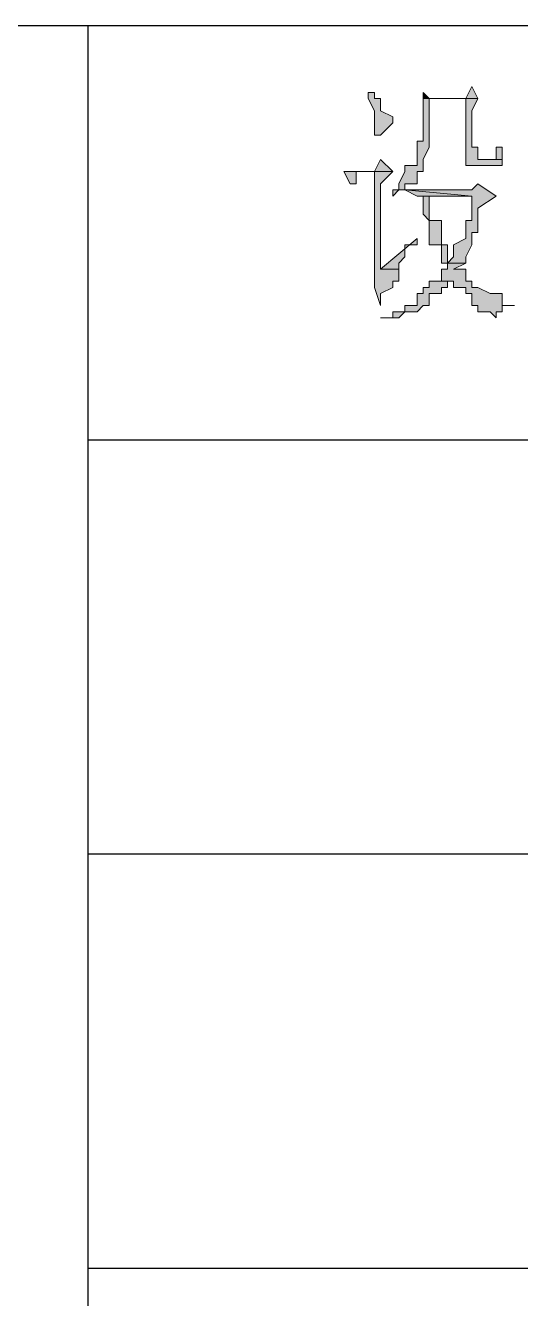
# Model space of a CAD drawing. Header units: millimetres. Extents: x 20 to 821, y 1 to 1134.
# Drawn here: x 555.78 to 570.42, y 1095.98 to 1133.6 of the extents above; entities that cross this region are included whole.
import ezdxf

# ---------------------------------------------------------------- set-up
doc = ezdxf.new("R2010")
doc.units = ezdxf.units.MM
doc.layers.add('1', color=7, linetype='Continuous')

msp = doc.modelspace()

# ---------------------------------------------------------------- hatches: boundary and pattern name
h = msp.add_hatch(color=0)
h.dxf.hatch_style = 2
h.paths.add_polyline_path([(565.92, 1131.621732), (565.92, 1131.441732), (566.1, 1131.081732), (566.1, 1130.361732), (566.28, 1130.361732), (566.64, 1130.721732), (566.64, 1130.901732), (566.28, 1131.081732), (566.28, 1131.441732), (566.1, 1131.441732), (566.1, 1131.621732)])
h = msp.add_hatch(color=0)
h.dxf.hatch_style = 2
h.paths.add_polyline_path([(568.98, 1131.801732), (568.8, 1131.441732), (567.54, 1131.441732), (567.54, 1131.081732), (567.54, 1130.181732), (567.36, 1130.181732), (567.36, 1129.461732), (567, 1129.461732), (567, 1129.281732), (566.82, 1128.921732), (566.82, 1128.741732), (566.64, 1128.741732), (566.64, 1128.561732), (566.82, 1128.741732), (567, 1128.741732), (567, 1128.921732), (567.36, 1128.921732), (567.36, 1129.281732), (567.54, 1129.281732), (567.54, 1129.461732), (567.54, 1129.641732), (567.72, 1130.001732), (567.72, 1131.441732), (568.8, 1131.441732), (569.16, 1131.441732)])
h = msp.add_hatch(color=0)
h.dxf.hatch_style = 2
h.paths.add_polyline_path([(567.54, 1131.621732), (567.54, 1131.441732), (567.72, 1131.441732)])
h = msp.add_hatch(color=0)
h.dxf.hatch_style = 2
h.paths.add_polyline_path([(569.16, 1131.441732), (568.8, 1131.441732), (568.8, 1130.001732), (568.8, 1129.461732), (568.98, 1129.461732), (569.88, 1129.461732), (569.88, 1129.641732), (569.16, 1129.641732), (569.16, 1130.001732), (568.98, 1130.001732), (568.98, 1131.081732)])
h = msp.add_hatch(color=0)
h.dxf.hatch_style = 2
h.paths.add_polyline_path([(569.7, 1130.001732), (569.7, 1129.641732), (569.52, 1129.641732), (569.16, 1129.641732), (569.88, 1129.641732), (569.88, 1130.001732)])
h = msp.add_hatch(color=0)
h.dxf.hatch_style = 2
h.paths.add_polyline_path([(566.28, 1129.641732), (566.1, 1129.281732), (565.2, 1129.281732), (565.38, 1128.921732), (565.56, 1128.921732), (565.56, 1129.281732), (566.64, 1129.281732)])
h = msp.add_hatch(color=0)
h.dxf.hatch_style = 2
h.paths.add_polyline_path([(566.64, 1129.281732), (566.1, 1129.281732), (566.1, 1126.401732), (566.1, 1125.861732), (566.28, 1125.321732), (566.28, 1125.681732), (566.64, 1125.861732), (566.64, 1126.041732), (566.82, 1126.041732), (566.82, 1126.401732), (566.28, 1126.401732), (566.28, 1128.921732)])
h = msp.add_hatch(color=0)
h.dxf.hatch_style = 2
h.paths.add_polyline_path([(569.16, 1128.921732), (568.98, 1128.741732), (567, 1128.741732), (568.98, 1128.561732), (568.98, 1127.841732), (568.8, 1127.841732), (568.8, 1127.301732), (568.44, 1127.121732), (568.44, 1126.761732), (568.26, 1126.581732), (568.8, 1126.581732), (568.8, 1126.761732), (568.98, 1127.121732), (568.98, 1127.481732), (569.16, 1127.481732), (569.16, 1127.841732), (569.16, 1128.021732), (569.16, 1128.201732), (569.7, 1128.561732)])
h = msp.add_hatch(color=0)
h.dxf.hatch_style = 2
h.paths.add_polyline_path([(567, 1128.741732), (567.36, 1128.561732), (568.98, 1128.561732)])
h = msp.add_hatch(color=0)
h.dxf.hatch_style = 2
h.paths.add_polyline_path([(567.72, 1128.561732), (567.54, 1128.561732), (567.54, 1128.201732), (567.54, 1128.021732), (567.72, 1127.841732), (567.72, 1127.121732), (568.08, 1127.121732), (568.08, 1126.581732), (568.26, 1126.581732), (568.26, 1126.401732), (568.08, 1126.401732), (568.08, 1126.041732), (568.44, 1126.041732), (568.44, 1125.861732), (568.8, 1125.861732), (568.8, 1125.681732), (568.98, 1125.681732), (568.98, 1125.321732), (569.16, 1125.321732), (569.16, 1125.141732), (569.52, 1125.141732), (569.7, 1124.961732), (569.7, 1125.141732), (569.88, 1125.141732), (569.88, 1125.321732), (570.24, 1125.321732), (569.88, 1125.321732), (569.88, 1125.681732), (569.52, 1125.681732), (569.16, 1125.861732), (568.98, 1125.861732), (568.98, 1126.041732), (568.8, 1126.041732), (568.8, 1126.401732), (568.44, 1126.401732), (568.8, 1126.581732), (568.26, 1126.581732), (568.26, 1126.761732), (568.26, 1127.121732), (568.08, 1127.121732), (568.08, 1127.841732), (567.72, 1127.841732)])
h = msp.add_hatch(color=0)
h.dxf.hatch_style = 2
h.paths.add_polyline_path([(567.36, 1127.301732), (566.28, 1126.401732), (566.82, 1126.401732), (566.82, 1126.581732), (567, 1126.761732), (567, 1127.121732), (567.36, 1127.121732)])
h = msp.add_hatch(color=0)
h.dxf.hatch_style = 2
h.paths.add_polyline_path([(568.08, 1126.041732), (567.72, 1126.041732), (567.72, 1125.861732), (567.54, 1125.861732), (567.54, 1125.681732), (567.36, 1125.681732), (567.36, 1125.321732), (567, 1125.321732), (567, 1125.141732), (566.64, 1125.141732), (566.64, 1124.961732), (566.28, 1124.961732), (566.64, 1124.961732), (566.82, 1124.961732), (567, 1125.141732), (567.36, 1125.141732), (567.54, 1125.321732), (567.72, 1125.321732), (567.72, 1125.681732), (568.08, 1125.681732), (568.08, 1125.861732), (568.26, 1125.861732), (568.26, 1126.041732), (568.44, 1126.041732)])

# ---------------------------------------------------------------- linework, layer by layer
at = {"layer": '1', "color": 0, "lineweight": 25}
for points in [[(20.16, 1133.601732), (821.16, 1133.601732), (821.16, 0.501732), (20.16, 0.501732), (20.16, 1133.601732)], [(557.64, 0.501732), (557.64, 1133.601732)], [(557.64, 1133.601732), (821.16, 1133.601732)], [(557.64, 1121.361732), (821.16, 1121.361732)], [(557.64, 1109.121732), (821.16, 1109.121732)], [(557.64, 1096.881732), (821.16, 1096.881732)]]:
    msp.add_lwpolyline(points, dxfattribs=at)
at = {"layer": '1', "color": 0, "lineweight": 5}
for points in [[(565.92, 1131.621732), (565.92, 1131.441732), (566.1, 1131.081732), (566.1, 1130.361732), (566.28, 1130.361732), (566.64, 1130.721732), (566.64, 1130.901732), (566.28, 1131.081732), (566.28, 1131.441732), (566.1, 1131.441732), (566.1, 1131.621732), (565.92, 1131.621732)], [(568.98, 1131.801732), (568.8, 1131.441732), (567.54, 1131.441732), (567.54, 1131.081732), (567.54, 1130.181732), (567.36, 1130.181732), (567.36, 1129.461732), (567, 1129.461732), (567, 1129.281732), (566.82, 1128.921732), (566.82, 1128.741732), (566.64, 1128.741732), (566.64, 1128.561732), (566.64, 1128.561732), (566.82, 1128.741732), (567, 1128.741732), (567, 1128.921732), (567.36, 1128.921732), (567.36, 1129.281732), (567.54, 1129.281732), (567.54, 1129.461732), (567.54, 1129.641732), (567.72, 1130.001732), (567.72, 1131.441732), (568.8, 1131.441732), (569.16, 1131.441732), (568.98, 1131.801732)], [(567.54, 1131.621732), (567.54, 1131.441732), (567.72, 1131.441732), (567.54, 1131.621732)], [(569.16, 1131.441732), (568.8, 1131.441732), (568.8, 1130.001732), (568.8, 1129.461732), (568.98, 1129.461732), (569.88, 1129.461732), (569.88, 1129.641732), (569.16, 1129.641732), (569.16, 1130.001732), (568.98, 1130.001732), (568.98, 1131.081732), (569.16, 1131.441732)], [(569.7, 1130.001732), (569.7, 1129.641732), (569.52, 1129.641732), (569.16, 1129.641732), (569.88, 1129.641732), (569.88, 1130.001732), (569.7, 1130.001732)], [(566.28, 1129.641732), (566.1, 1129.281732), (565.2, 1129.281732), (565.38, 1128.921732), (565.56, 1128.921732), (565.56, 1129.281732), (566.64, 1129.281732), (566.28, 1129.641732)], [(566.64, 1129.281732), (566.1, 1129.281732), (566.1, 1126.401732), (566.1, 1125.861732), (566.28, 1125.321732), (566.28, 1125.681732), (566.64, 1125.861732), (566.64, 1126.041732), (566.82, 1126.041732), (566.82, 1126.401732), (566.28, 1126.401732), (566.28, 1128.921732), (566.64, 1129.281732)], [(569.16, 1128.921732), (568.98, 1128.741732), (567, 1128.741732), (568.98, 1128.561732), (568.98, 1127.841732), (568.8, 1127.841732), (568.8, 1127.301732), (568.44, 1127.121732), (568.44, 1126.761732), (568.26, 1126.581732), (568.8, 1126.581732), (568.8, 1126.761732), (568.98, 1127.121732), (568.98, 1127.481732), (569.16, 1127.481732), (569.16, 1127.841732), (569.16, 1128.021732), (569.16, 1128.201732), (569.7, 1128.561732), (569.16, 1128.921732)], [(567, 1128.741732), (567.36, 1128.561732), (568.98, 1128.561732), (567, 1128.741732)], [(567.72, 1128.561732), (567.54, 1128.561732), (567.54, 1128.201732), (567.54, 1128.021732), (567.72, 1127.841732), (567.72, 1127.121732), (568.08, 1127.121732), (568.08, 1126.581732), (568.26, 1126.581732), (568.26, 1126.401732), (568.08, 1126.401732), (568.08, 1126.041732), (568.44, 1126.041732), (568.44, 1125.861732), (568.8, 1125.861732), (568.8, 1125.681732), (568.98, 1125.681732), (568.98, 1125.321732), (569.16, 1125.321732), (569.16, 1125.141732), (569.52, 1125.141732), (569.7, 1124.961732), (569.7, 1125.141732), (569.88, 1125.141732), (569.88, 1125.321732), (570.24, 1125.321732), (569.88, 1125.321732), (569.88, 1125.681732), (569.52, 1125.681732), (569.16, 1125.861732), (568.98, 1125.861732), (568.98, 1126.041732), (568.8, 1126.041732), (568.8, 1126.401732), (568.44, 1126.401732), (568.8, 1126.581732), (568.26, 1126.581732), (568.26, 1126.761732), (568.26, 1127.121732), (568.08, 1127.121732), (568.08, 1127.841732), (567.72, 1127.841732), (567.72, 1128.561732)], [(567.36, 1127.301732), (566.28, 1126.401732), (566.82, 1126.401732), (566.82, 1126.581732), (567, 1126.761732), (567, 1127.121732), (567.36, 1127.121732), (567.36, 1127.301732)], [(568.08, 1126.041732), (567.72, 1126.041732), (567.72, 1125.861732), (567.54, 1125.861732), (567.54, 1125.681732), (567.36, 1125.681732), (567.36, 1125.321732), (567, 1125.321732), (567, 1125.141732), (566.64, 1125.141732), (566.64, 1124.961732), (566.28, 1124.961732), (566.64, 1124.961732), (566.82, 1124.961732), (567, 1125.141732), (567.36, 1125.141732), (567.54, 1125.321732), (567.72, 1125.321732), (567.72, 1125.681732), (568.08, 1125.681732), (568.08, 1125.861732), (568.26, 1125.861732), (568.26, 1126.041732), (568.44, 1126.041732), (568.08, 1126.041732)]]:
    msp.add_lwpolyline(points, dxfattribs=at)

doc.saveas('drawing.dxf')
